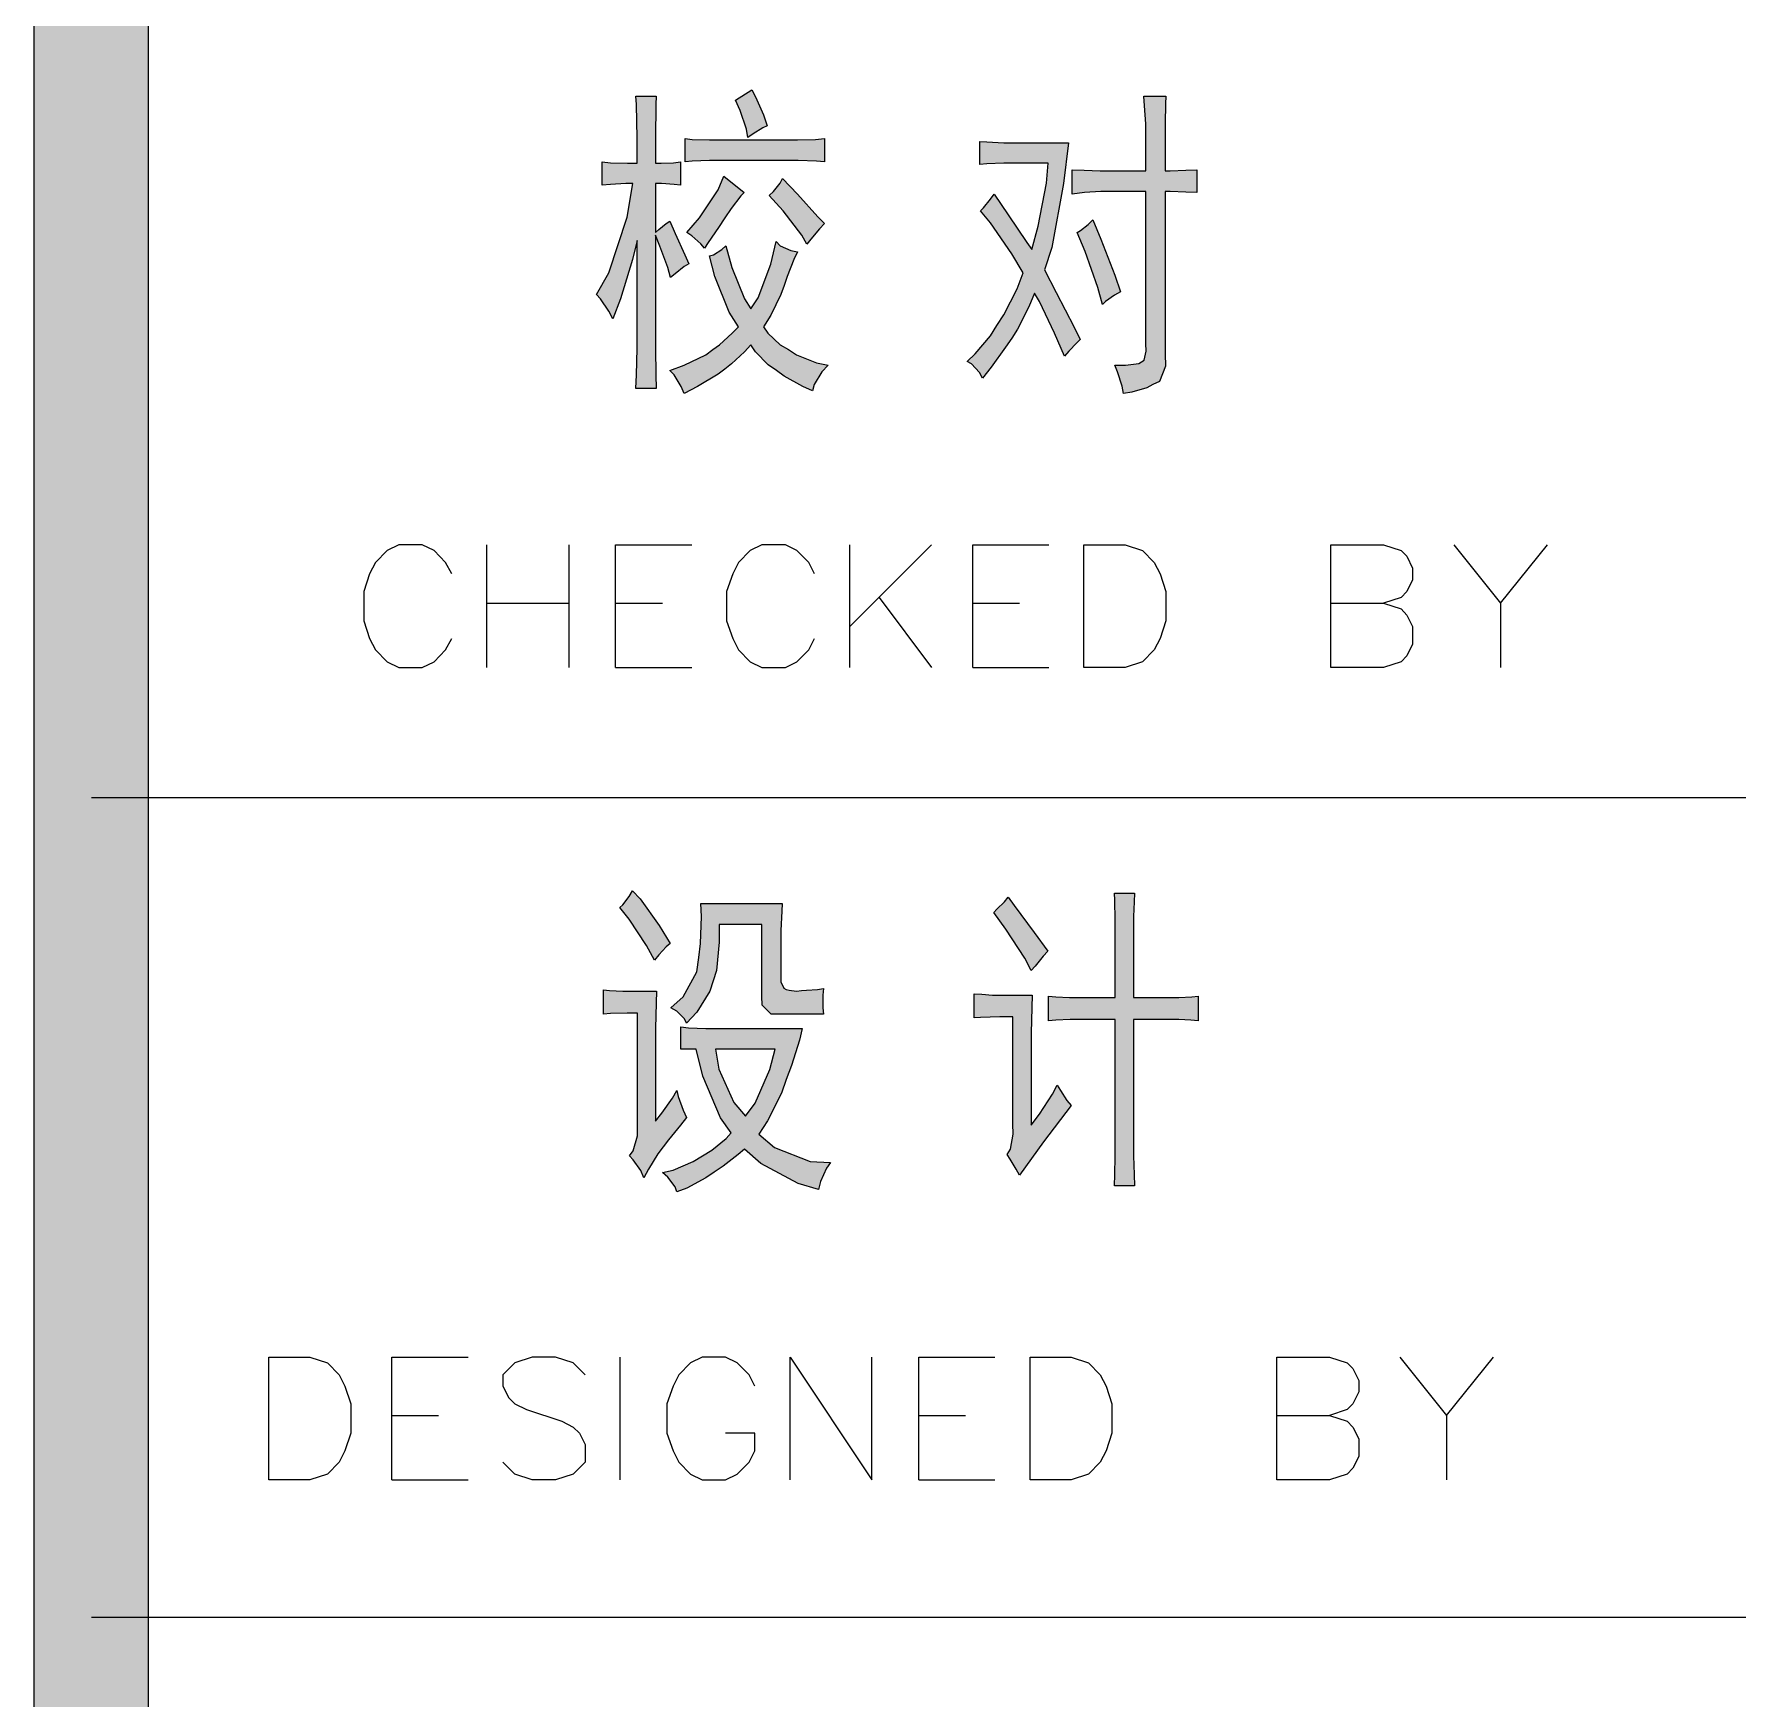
# Model space of a CAD drawing. Header units: millimetres. Extents: x 210 to 63265, y -7201 to 22496.
# Drawn here: x 60238 to 60983, y -996 to -268 of the extents above; entities that cross this region are included whole.
import ezdxf

# ---------------------------------------------------------------- set-up
doc = ezdxf.new("R2010")
doc.units = ezdxf.units.MM

msp = doc.modelspace()

# ---------------------------------------------------------------- hatches: boundary and pattern name
h = msp.add_hatch(color=0)
h.dxf.hatch_style = 2
h.paths.add_polyline_path([(60288.06, -6701.34), (60238.15, -6701.34), (60238.15, 21996.03), (60288.06, 21996.03)])
h = msp.add_hatch(color=0)
h.dxf.hatch_style = 2
h.paths.add_polyline_path([(60501.84, -324.15), (60501.84, -313.23), (60501.66, -298.56), (60501.3, -294.81), (60510.25, -294.81), (60510.07, -298.56), (60509.89, -313.23), (60509.89, -324.15), (60512.39, -324.15), (60517.76, -323.97), (60520.8, -323.61), (60520.8, -333.81), (60518.12, -333.45), (60512.57, -333.09), (60509.89, -333.09), (60509.89, -354.56), (60511.32, -353.13), (60514.54, -350.62), (60516.15, -349.55), (60518.48, -354.92), (60522.77, -364.22), (60524.56, -368.15), (60522.41, -369.41), (60518.48, -372.63), (60516.51, -374.24), (60515.26, -369.76), (60511.86, -360.46), (60509.89, -355.63), (60509.89, -399.64), (60509.89, -405.18), (60510.07, -416.81), (60510.25, -422.72), (60501.3, -422.72), (60501.66, -416.81), (60501.84, -405.18), (60501.84, -399.64), (60501.84, -357.96), (60499.87, -366.36), (60494.68, -383.54), (60491.28, -392.3), (60489.5, -388.9), (60485.92, -383.54), (60484.13, -381.57), (60489.5, -372.09), (60497.55, -347.76), (60500.05, -333.09), (60497.01, -333.09), (60490.21, -333.45), (60486.63, -333.81), (60486.63, -323.61), (60490.21, -323.97), (60497.72, -324.15)])
h = msp.add_hatch(color=0)
h.dxf.hatch_style = 2
h.paths.add_polyline_path([(60552.11, -292.12), (60553.72, -295.16), (60557.12, -303.04), (60558.73, -307.87), (60556.94, -308.76), (60552.65, -311.27), (60550.32, -312.88), (60549.78, -309.3), (60546.92, -301.07), (60544.95, -296.6)])
h = msp.add_hatch(color=0)
h.dxf.hatch_style = 2
h.paths.add_polyline_path([(60692.18, -327.01), (60697.37, -327.19), (60704.35, -327.54), (60706.14, -327.54), (60724.38, -327.54), (60724.38, -310.73), (60724.38, -306.97), (60723.85, -299.1), (60723.49, -294.81), (60733.15, -294.81), (60732.97, -298.21), (60732.79, -306.79), (60732.79, -311.8), (60732.79, -327.54), (60734.94, -327.54), (60741.91, -327.19), (60746.74, -327.01), (60746.74, -337.03), (60741.91, -336.85), (60734.94, -336.49), (60732.79, -336.49), (60732.79, -407.51), (60732.97, -412.88), (60730.29, -419.67), (60727.42, -420.93), (60724.74, -422.36), (60718.3, -424.33), (60714.54, -424.86), (60714.01, -421.64), (60712.04, -415.38), (60710.79, -412.52), (60715.44, -412.52), (60721.34, -411.8), (60722.42, -411.09), (60723.67, -410.37), (60724.56, -406.44), (60724.38, -403.04), (60724.38, -336.49), (60706.67, -336.49), (60704.7, -336.49), (60697.55, -337.03), (60692.18, -337.74)])
h = msp.add_hatch(color=0)
h.dxf.hatch_style = 2
h.paths.add_polyline_path([(60567.67, -313.95), (60571.97, -313.95), (60579.84, -313.77), (60583.77, -313.41), (60583.77, -323.61), (60580.37, -323.25), (60572.32, -323.07), (60567.67, -323.07), (60537.62, -323.07), (60533.5, -323.07), (60525.99, -323.25), (60522.95, -323.61), (60522.95, -313.41), (60525.99, -313.77), (60533.5, -313.95), (60537.62, -313.95)])
h = msp.add_hatch(color=0)
h.dxf.hatch_style = 2
h.paths.add_polyline_path([(60651.75, -314.66), (60654.79, -314.84), (60662.31, -315.2), (60666.42, -315.2), (60690.57, -315.2), (60688.43, -333.09), (60683.24, -361), (60680.02, -370.84), (60685.21, -380.68), (60693.08, -395.88), (60695.58, -401.25), (60694.15, -402.68), (60690.75, -406.44), (60688.78, -408.58), (60684.49, -398.57), (60677.87, -384.61), (60675.72, -381.03), (60673.22, -386.94), (60668.21, -396.78), (60665.71, -400.71), (60663.02, -404.65), (60656.76, -413.41), (60653, -418.24), (60651.57, -415.74), (60648.17, -411.98), (60646.21, -410.91), (60649.78, -407.51), (60656.4, -399.64), (60659.27, -395.17), (60662.31, -390.51), (60668.03, -379.07), (60670.71, -372.09), (60665.71, -363.86), (60656.4, -350.26), (60652.11, -345.08), (60653.36, -343.64), (60656.4, -339.89), (60658.01, -337.74), (60664.1, -346.69), (60672.32, -358.85), (60674.47, -361.89), (60677.33, -351.7), (60680.91, -332.91), (60681.63, -324.15), (60666.42, -324.15), (60662.31, -324.15), (60654.79, -324.5), (60651.75, -324.68)])
h = msp.add_hatch(color=0)
h.dxf.hatch_style = 2
h.paths.add_polyline_path([(60548.71, -337.03), (60547.28, -338.46), (60542.99, -344), (60540.3, -348.12), (60537.44, -352.23), (60532.97, -358.85), (60531.36, -361.36), (60529.75, -359.39), (60525.81, -355.99), (60523.66, -354.56), (60529.21, -348.12), (60537.26, -335.77), (60539.76, -329.87)])
h = msp.add_hatch(color=0)
h.dxf.hatch_style = 2
h.paths.add_polyline_path([(60565.53, -330.94), (60571.97, -337.74), (60580.91, -347.58), (60583.77, -350.62), (60581.63, -352.95), (60577.87, -357.42), (60576.08, -359.57), (60573.93, -355.63), (60565.7, -345.08), (60559.62, -338.28), (60561.59, -336.49), (60564.45, -332.91)])
h = msp.add_hatch(color=0)
h.dxf.hatch_style = 2
h.paths.add_polyline_path([(60701.13, -349.01), (60704.7, -357.42), (60710.79, -373.16), (60713.29, -380.5), (60710.61, -381.93), (60706.67, -384.61), (60705.42, -386.04), (60703.45, -378.53), (60697.91, -362.79), (60694.33, -354.56), (60695.76, -353.66), (60699.16, -350.98)])
h = msp.add_hatch(color=0)
h.dxf.hatch_style = 2
h.paths.add_polyline_path([(60540.66, -360.28), (60543.34, -369.76), (60548.89, -383.54), (60551.57, -387.83), (60554.79, -383), (60560.34, -368.33), (60562.66, -358.49), (60564.45, -360.28), (60569.1, -362.43), (60571.97, -362.97), (60570.36, -366.36), (60567.49, -373.7), (60566.24, -377.63), (60564.81, -381.57), (60560.34, -390.69), (60557.12, -395.7), (60559.09, -398.57), (60564.45, -403.57), (60568.03, -405.72), (60571.61, -408.05), (60580.37, -411.45), (60585.38, -412.52), (60582.7, -415.38), (60579.3, -420.93), (60578.58, -423.79), (60574.29, -421.82), (60566.24, -417.35), (60562.84, -414.84), (60559.26, -412.34), (60553.72, -406.62), (60551.57, -403.57), (60548.89, -406.62), (60543.16, -411.98), (60540.3, -414.31), (60537.26, -416.45), (60528.32, -421.82), (60522.41, -424.86), (60521.16, -421.82), (60518.12, -416.81), (60516.15, -414.84), (60522.41, -412.52), (60531.89, -408.05), (60534.93, -405.72), (60537.98, -403.57), (60543.52, -398.57), (60546.21, -395.7), (60542.09, -389.26), (60535.83, -373.7), (60533.5, -364.75), (60535.29, -364.22), (60538.87, -361.89)])
h = msp.add_hatch(color=0)
h.dxf.hatch_style = 2
h.paths.add_polyline_path([(60499.87, -642.4), (60503.27, -645.97), (60511.5, -657.6), (60516.33, -665.47), (60514.54, -666.91), (60511.32, -670.48), (60509.53, -672.81), (60505.95, -666.37), (60498.44, -654.74), (60494.33, -649.73), (60495.58, -648.48), (60498.44, -644.9)])
h = msp.add_hatch(color=0)
h.dxf.hatch_style = 2
h.paths.add_polyline_path([(60564.09, -696.42), (60560.52, -696.42), (60556.58, -692.49), (60556.4, -688.55), (60556.4, -657.07), (60537.8, -657.07), (60537.8, -664.94), (60536.54, -677.28), (60535.11, -681.75), (60533.68, -686.23), (60527.96, -695.53), (60523.49, -700.36), (60522.59, -698.39), (60519.19, -694.99), (60516.69, -693.56), (60522.05, -688.73), (60527.96, -677.82), (60528.85, -671.56), (60529.57, -665.47), (60530.1, -653.67), (60529.75, -647.94), (60565.35, -647.94), (60565.17, -651.34), (60564.81, -659.75), (60564.81, -664.94), (60564.81, -680.14), (60564.81, -682.29), (60566.06, -684.97), (60567.14, -685.51), (60568.39, -685.87), (60571.61, -686.23), (60573.75, -686.05), (60575.9, -685.87), (60580.73, -685.51), (60583.41, -685.15), (60583.06, -688.01), (60583.06, -693.56), (60583.41, -696.42)])
h = msp.add_hatch(color=0)
h.dxf.hatch_style = 2
h.paths.add_polyline_path([(60664.1, -645.26), (60666.78, -648.84), (60675.55, -660.64), (60681.45, -668.87), (60679.48, -671.02), (60675.9, -675.31), (60674.29, -677.28), (60671.43, -671.91), (60663.2, -659.21), (60657.83, -651.88), (60659.27, -650.45), (60662.49, -647.23)])
h = msp.add_hatch(color=0)
h.dxf.hatch_style = 2
h.paths.add_polyline_path([(60710.97, -689.09), (60710.97, -661), (60710.97, -655.28), (60710.79, -646.51), (60710.61, -643.47), (60719.37, -643.47), (60719.2, -647.23), (60719.02, -653.67), (60719.02, -656.35), (60719.02, -689.09), (60736.37, -689.09), (60738.87, -689.09), (60744.42, -688.73), (60747.28, -688.55), (60747.28, -699.29), (60744.06, -698.93), (60738.87, -698.75), (60736.73, -698.75), (60719.02, -698.75), (60719.02, -754.92), (60719.02, -758.32), (60719.2, -766.55), (60719.37, -771.38), (60710.61, -771.38), (60710.79, -766.55), (60710.97, -758.68), (60710.97, -755.46), (60710.97, -698.75), (60694.51, -698.75), (60691.29, -698.75), (60685.03, -698.93), (60681.81, -699.29), (60681.81, -688.55), (60685.03, -688.73), (60690.93, -689.09), (60693.61, -689.09)])
h = msp.add_hatch(color=0)
h.dxf.hatch_style = 2
h.paths.add_polyline_path([(60510.43, -686.23), (60510.25, -691.41), (60509.89, -702.68), (60509.89, -708.77), (60509.89, -743.11), (60512.75, -739.71), (60517.4, -733.1), (60519.19, -729.7), (60519.91, -732.38), (60522.05, -738.28), (60523.49, -741.5), (60520.8, -744.9), (60515.61, -751.34), (60513.29, -754.38), (60510.96, -757.43), (60506.85, -764.22), (60504.88, -767.98), (60503.45, -764.76), (60500.23, -760.11), (60498.62, -758.32), (60500.23, -756.17), (60502.02, -749.55), (60502.02, -745.44), (60502.02, -695.89), (60497.55, -695.89), (60490.21, -696.06), (60487.17, -696.42), (60487.17, -685.69), (60489.85, -686.05), (60495.58, -686.23), (60498.62, -686.23)])
h = msp.add_hatch(color=0)
h.dxf.hatch_style = 2
h.paths.add_polyline_path([(60674.65, -688.01), (60674.47, -693.38), (60674.29, -704.65), (60674.29, -710.56), (60674.29, -744.9), (60677.87, -740.07), (60683.6, -731.31), (60685.56, -727.37), (60686.99, -729.7), (60689.86, -734.17), (60691.65, -736.32), (60679.66, -752.24), (60676.98, -755.82), (60671.79, -763.15), (60669.1, -766.73), (60667.67, -764.22), (60664.99, -759.75), (60663.74, -757.78), (60665.17, -755.46), (60666.42, -748.84), (60666.24, -744.37), (60666.24, -697.5), (60660.52, -697.5), (60652.11, -697.85), (60649.25, -698.03), (60649.25, -687.48), (60652.65, -687.66), (60657.3, -688.01), (60658.55, -688.01)])
h = msp.add_hatch(color=0)
h.paths.add_polyline_path([(60520.98, -701.97), (60524.38, -702.33), (60531.89, -702.68), (60536.19, -702.68), (60574.11, -702.68), (60572.86, -707.69), (60569.46, -718.78), (60567.14, -724.87), (60564.99, -730.95), (60558.91, -742.94), (60555.15, -748.84), (60561.95, -754.74), (60577.51, -760.82), (60586.46, -761.18), (60584.67, -763.69), (60582.16, -769.59), (60581.27, -772.99), (60572.32, -770.48), (60556.04, -761.72), (60548.89, -755.46), (60546.03, -757.78), (60539.59, -762.79), (60535.65, -765.48), (60531.89, -767.98), (60523.66, -772.45), (60519.19, -774.06), (60518.48, -771.92), (60515.26, -767.62), (60512.93, -765.65), (60517.58, -764.58), (60526.35, -760.82), (60530.46, -758.32), (60534.58, -755.82), (60540.84, -750.81), (60542.99, -748.3), (60538.33, -741.68), (60530.64, -723.44), (60527.78, -711.63), (60520.98, -711.63)])
h.paths.add_polyline_path([(60549.25, -740.97), (60553.54, -735.24), (60559.98, -720.57), (60562.31, -711.63), (60536.19, -711.63), (60537.62, -720.39), (60544.24, -735.06)])

# ---------------------------------------------------------------- linework, layer by layer
at = {"color": 0, "lineweight": 0}
for points in [[(60288.06, -6701.34), (60238.15, -6701.34), (60238.15, 21996.03), (60288.06, 21996.03)], [(60501.84, -324.15), (60501.84, -313.23), (60501.66, -298.56), (60501.3, -294.81), (60510.25, -294.81), (60510.07, -298.56), (60509.89, -313.23), (60509.89, -324.15), (60512.39, -324.15), (60517.76, -323.97), (60520.8, -323.61), (60520.8, -333.81), (60518.12, -333.45), (60512.57, -333.09), (60509.89, -333.09), (60509.89, -354.56), (60511.32, -353.13), (60514.54, -350.62), (60516.15, -349.55), (60518.48, -354.92), (60522.77, -364.22), (60524.56, -368.15), (60522.41, -369.41), (60518.48, -372.63), (60516.51, -374.24), (60515.26, -369.76), (60511.86, -360.46), (60509.89, -355.63), (60509.89, -399.64), (60509.89, -405.18), (60510.07, -416.81), (60510.25, -422.72), (60501.3, -422.72), (60501.66, -416.81), (60501.84, -405.18), (60501.84, -399.64), (60501.84, -357.96), (60499.87, -366.36), (60494.68, -383.54), (60491.28, -392.3), (60489.5, -388.9), (60485.92, -383.54), (60484.13, -381.57), (60489.5, -372.09), (60497.55, -347.76), (60500.05, -333.09), (60497.01, -333.09), (60490.21, -333.45), (60486.63, -333.81), (60486.63, -323.61), (60490.21, -323.97), (60497.72, -324.15)], [(60552.11, -292.12), (60553.72, -295.16), (60557.12, -303.04), (60558.73, -307.87), (60556.94, -308.76), (60552.65, -311.27), (60550.32, -312.88), (60549.78, -309.3), (60546.92, -301.07), (60544.95, -296.6)], [(60692.18, -327.01), (60697.37, -327.19), (60704.35, -327.54), (60706.14, -327.54), (60724.38, -327.54), (60724.38, -310.73), (60724.38, -306.97), (60723.85, -299.1), (60723.49, -294.81), (60733.15, -294.81), (60732.97, -298.21), (60732.79, -306.79), (60732.79, -311.8), (60732.79, -327.54), (60734.94, -327.54), (60741.91, -327.19), (60746.74, -327.01), (60746.74, -337.03), (60741.91, -336.85), (60734.94, -336.49), (60732.79, -336.49), (60732.79, -407.51), (60732.97, -412.88), (60730.29, -419.67), (60727.42, -420.93), (60724.74, -422.36), (60718.3, -424.33), (60714.54, -424.86), (60714.01, -421.64), (60712.04, -415.38), (60710.79, -412.52), (60715.44, -412.52), (60721.34, -411.8), (60722.42, -411.09), (60723.67, -410.37), (60724.56, -406.44), (60724.38, -403.04), (60724.38, -336.49), (60706.67, -336.49), (60704.7, -336.49), (60697.55, -337.03), (60692.18, -337.74)], [(60567.67, -313.95), (60571.97, -313.95), (60579.84, -313.77), (60583.77, -313.41), (60583.77, -323.61), (60580.37, -323.25), (60572.32, -323.07), (60567.67, -323.07), (60537.62, -323.07), (60533.5, -323.07), (60525.99, -323.25), (60522.95, -323.61), (60522.95, -313.41), (60525.99, -313.77), (60533.5, -313.95), (60537.62, -313.95)], [(60651.75, -314.66), (60654.79, -314.84), (60662.31, -315.2), (60666.42, -315.2), (60690.57, -315.2), (60688.43, -333.09), (60683.24, -361), (60680.02, -370.84), (60685.21, -380.68), (60693.08, -395.88), (60695.58, -401.25), (60694.15, -402.68), (60690.75, -406.44), (60688.78, -408.58), (60684.49, -398.57), (60677.87, -384.61), (60675.72, -381.03), (60673.22, -386.94), (60668.21, -396.78), (60665.71, -400.71), (60663.02, -404.65), (60656.76, -413.41), (60653, -418.24), (60651.57, -415.74), (60648.17, -411.98), (60646.21, -410.91), (60649.78, -407.51), (60656.4, -399.64), (60659.27, -395.17), (60662.31, -390.51), (60668.03, -379.07), (60670.71, -372.09), (60665.71, -363.86), (60656.4, -350.26), (60652.11, -345.08), (60653.36, -343.64), (60656.4, -339.89), (60658.01, -337.74), (60664.1, -346.69), (60672.32, -358.85), (60674.47, -361.89), (60677.33, -351.7), (60680.91, -332.91), (60681.63, -324.15), (60666.42, -324.15), (60662.31, -324.15), (60654.79, -324.5), (60651.75, -324.68)], [(60548.71, -337.03), (60547.28, -338.46), (60542.99, -344), (60540.3, -348.12), (60537.44, -352.23), (60532.97, -358.85), (60531.36, -361.36), (60529.75, -359.39), (60525.81, -355.99), (60523.66, -354.56), (60529.21, -348.12), (60537.26, -335.77), (60539.76, -329.87)], [(60565.53, -330.94), (60571.97, -337.74), (60580.91, -347.58), (60583.77, -350.62), (60581.63, -352.95), (60577.87, -357.42), (60576.08, -359.57), (60573.93, -355.63), (60565.7, -345.08), (60559.62, -338.28), (60561.59, -336.49), (60564.45, -332.91)], [(60701.13, -349.01), (60704.7, -357.42), (60710.79, -373.16), (60713.29, -380.5), (60710.61, -381.93), (60706.67, -384.61), (60705.42, -386.04), (60703.45, -378.53), (60697.91, -362.79), (60694.33, -354.56), (60695.76, -353.66), (60699.16, -350.98)], [(60540.66, -360.28), (60543.34, -369.76), (60548.89, -383.54), (60551.57, -387.83), (60554.79, -383), (60560.34, -368.33), (60562.66, -358.49), (60564.45, -360.28), (60569.1, -362.43), (60571.97, -362.97), (60570.36, -366.36), (60567.49, -373.7), (60566.24, -377.63), (60564.81, -381.57), (60560.34, -390.69), (60557.12, -395.7), (60559.09, -398.57), (60564.45, -403.57), (60568.03, -405.72), (60571.61, -408.05), (60580.37, -411.45), (60585.38, -412.52), (60582.7, -415.38), (60579.3, -420.93), (60578.58, -423.79), (60574.29, -421.82), (60566.24, -417.35), (60562.84, -414.84), (60559.26, -412.34), (60553.72, -406.62), (60551.57, -403.57), (60548.89, -406.62), (60543.16, -411.98), (60540.3, -414.31), (60537.26, -416.45), (60528.32, -421.82), (60522.41, -424.86), (60521.16, -421.82), (60518.12, -416.81), (60516.15, -414.84), (60522.41, -412.52), (60531.89, -408.05), (60534.93, -405.72), (60537.98, -403.57), (60543.52, -398.57), (60546.21, -395.7), (60542.09, -389.26), (60535.83, -373.7), (60533.5, -364.75), (60535.29, -364.22), (60538.87, -361.89)], [(60697.19, -544.72), (60697.19, -491.05), (60715.26, -491.05), (60722.95, -493.56), (60727.96, -498.75), (60730.64, -503.75), (60733.15, -511.45), (60733.15, -524.33), (60730.64, -532.02), (60727.96, -537.03), (60722.95, -542.22), (60715.26, -544.72)], [(60499.87, -642.4), (60503.27, -645.97), (60511.5, -657.6), (60516.33, -665.47), (60514.54, -666.91), (60511.32, -670.48), (60509.53, -672.81), (60505.95, -666.37), (60498.44, -654.74), (60494.33, -649.73), (60495.58, -648.48), (60498.44, -644.9)], [(60564.09, -696.42), (60560.52, -696.42), (60556.58, -692.49), (60556.4, -688.55), (60556.4, -657.07), (60537.8, -657.07), (60537.8, -664.94), (60536.54, -677.28), (60535.11, -681.75), (60533.68, -686.23), (60527.96, -695.53), (60523.49, -700.36), (60522.59, -698.39), (60519.19, -694.99), (60516.69, -693.56), (60522.05, -688.73), (60527.96, -677.82), (60528.85, -671.56), (60529.57, -665.47), (60530.1, -653.67), (60529.75, -647.94), (60565.35, -647.94), (60565.17, -651.34), (60564.81, -659.75), (60564.81, -664.94), (60564.81, -680.14), (60564.81, -682.29), (60566.06, -684.97), (60567.14, -685.51), (60568.39, -685.87), (60571.61, -686.23), (60573.75, -686.05), (60575.9, -685.87), (60580.73, -685.51), (60583.41, -685.15), (60583.06, -688.01), (60583.06, -693.56), (60583.41, -696.42)], [(60664.1, -645.26), (60666.78, -648.84), (60675.55, -660.64), (60681.45, -668.87), (60679.48, -671.02), (60675.9, -675.31), (60674.29, -677.28), (60671.43, -671.91), (60663.2, -659.21), (60657.83, -651.88), (60659.27, -650.45), (60662.49, -647.23)], [(60710.97, -689.09), (60710.97, -661), (60710.97, -655.28), (60710.79, -646.51), (60710.61, -643.47), (60719.37, -643.47), (60719.2, -647.23), (60719.02, -653.67), (60719.02, -656.35), (60719.02, -689.09), (60736.37, -689.09), (60738.87, -689.09), (60744.42, -688.73), (60747.28, -688.55), (60747.28, -699.29), (60744.06, -698.93), (60738.87, -698.75), (60736.73, -698.75), (60719.02, -698.75), (60719.02, -754.92), (60719.02, -758.32), (60719.2, -766.55), (60719.37, -771.38), (60710.61, -771.38), (60710.79, -766.55), (60710.97, -758.68), (60710.97, -755.46), (60710.97, -698.75), (60694.51, -698.75), (60691.29, -698.75), (60685.03, -698.93), (60681.81, -699.29), (60681.81, -688.55), (60685.03, -688.73), (60690.93, -689.09), (60693.61, -689.09)], [(60510.43, -686.23), (60510.25, -691.41), (60509.89, -702.68), (60509.89, -708.77), (60509.89, -743.11), (60512.75, -739.71), (60517.4, -733.1), (60519.19, -729.7), (60519.91, -732.38), (60522.05, -738.28), (60523.49, -741.5), (60520.8, -744.9), (60515.61, -751.34), (60513.29, -754.38), (60510.96, -757.43), (60506.85, -764.22), (60504.88, -767.98), (60503.45, -764.76), (60500.23, -760.11), (60498.62, -758.32), (60500.23, -756.17), (60502.02, -749.55), (60502.02, -745.44), (60502.02, -695.89), (60497.55, -695.89), (60490.21, -696.06), (60487.17, -696.42), (60487.17, -685.69), (60489.85, -686.05), (60495.58, -686.23), (60498.62, -686.23)], [(60674.65, -688.01), (60674.47, -693.38), (60674.29, -704.65), (60674.29, -710.56), (60674.29, -744.9), (60677.87, -740.07), (60683.6, -731.31), (60685.56, -727.37), (60686.99, -729.7), (60689.86, -734.17), (60691.65, -736.32), (60679.66, -752.24), (60676.98, -755.82), (60671.79, -763.15), (60669.1, -766.73), (60667.67, -764.22), (60664.99, -759.75), (60663.74, -757.78), (60665.17, -755.46), (60666.42, -748.84), (60666.24, -744.37), (60666.24, -697.5), (60660.52, -697.5), (60652.11, -697.85), (60649.25, -698.03), (60649.25, -687.48), (60652.65, -687.66), (60657.3, -688.01), (60658.55, -688.01)], [(60520.98, -701.97), (60524.38, -702.33), (60531.89, -702.68), (60536.19, -702.68), (60574.11, -702.68), (60572.86, -707.69), (60569.46, -718.78), (60567.14, -724.87), (60564.99, -730.95), (60558.91, -742.94), (60555.15, -748.84), (60561.95, -754.74), (60577.51, -760.82), (60586.46, -761.18), (60584.67, -763.69), (60582.16, -769.59), (60581.27, -772.99), (60572.32, -770.48), (60556.04, -761.72), (60548.89, -755.46), (60546.03, -757.78), (60539.59, -762.79), (60535.65, -765.48), (60531.89, -767.98), (60523.66, -772.45), (60519.19, -774.06), (60518.48, -771.92), (60515.26, -767.62), (60512.93, -765.65), (60517.58, -764.58), (60526.35, -760.82), (60530.46, -758.32), (60534.58, -755.82), (60540.84, -750.81), (60542.99, -748.3), (60538.33, -741.68), (60530.64, -723.44), (60527.78, -711.63), (60520.98, -711.63)], [(60549.25, -740.97), (60553.54, -735.24), (60559.98, -720.57), (60562.31, -711.63), (60536.19, -711.63), (60537.62, -720.39), (60544.24, -735.06)], [(60340.84, -900), (60340.84, -846.34), (60358.72, -846.34), (60366.42, -848.84), (60371.61, -854.03), (60374.11, -859.04), (60376.61, -866.73), (60376.61, -879.61), (60374.11, -887.3), (60371.61, -892.31), (60366.42, -897.5), (60358.72, -900)], [(60673.76, -900), (60673.76, -846.34), (60691.65, -846.34), (60699.34, -848.84), (60704.35, -854.03), (60707.03, -859.04), (60709.53, -866.73), (60709.53, -879.61), (60707.03, -887.3), (60704.35, -892.31), (60699.34, -897.5), (60691.65, -900)]]:
    msp.add_lwpolyline(points, close=True, dxfattribs=at)
for points in [[(60420.8, -503.75), (60418.12, -498.75), (60413.11, -493.56), (60407.92, -491.05), (60397.72, -491.05), (60392.54, -493.56), (60387.53, -498.75), (60384.84, -503.75), (60382.34, -511.45), (60382.34, -524.33), (60384.84, -532.02), (60387.53, -537.03), (60392.54, -542.22), (60397.72, -544.72), (60407.92, -544.72), (60413.11, -542.22), (60418.12, -537.03), (60420.8, -532.02)], [(60436.19, -544.72), (60436.19, -491.05)], [(60471.96, -491.05), (60471.96, -544.72)], [(60492.36, -544.72), (60492.36, -491.05), (60525.81, -491.05)], [(60579.48, -503.75), (60576.97, -498.75), (60571.79, -493.56), (60566.78, -491.05), (60556.4, -491.05), (60551.39, -493.56), (60546.21, -498.75), (60543.7, -503.75), (60541.02, -511.45), (60541.02, -524.33), (60543.7, -532.02), (60546.21, -537.03), (60551.39, -542.22), (60556.4, -544.72), (60566.78, -544.72), (60571.79, -542.22), (60576.97, -537.03), (60579.48, -532.02)], [(60594.86, -544.72), (60594.86, -491.05)], [(60630.64, -491.05), (60594.86, -526.83)], [(60648.71, -544.72), (60648.71, -491.05), (60681.99, -491.05)], [(60805.24, -544.72), (60805.24, -491.05), (60828.32, -491.05), (60836.01, -493.56), (60838.52, -496.06), (60841.02, -501.25), (60841.02, -506.44), (60838.52, -511.45), (60836.01, -514.13), (60828.32, -516.63)], [(60859.09, -491.05), (60879.48, -516.63), (60900.06, -491.05)], [(60607.74, -514.13), (60630.64, -544.72)], [(60436.19, -516.63), (60471.96, -516.63)], [(60492.36, -516.63), (60512.93, -516.63)], [(60648.71, -516.63), (60669.1, -516.63)], [(60805.24, -516.63), (60828.32, -516.63), (60836.01, -519.14), (60838.52, -521.82), (60841.02, -526.83), (60841.02, -534.52), (60838.52, -539.71), (60836.01, -542.22), (60828.32, -544.72), (60805.24, -544.72)], [(60879.48, -516.63), (60879.48, -544.72)], [(60492.36, -544.72), (60525.81, -544.72)], [(60648.71, -544.72), (60681.99, -544.72)], [(60263.2, -601.61), (62765.02, -601.61)], [(60394.68, -900), (60394.68, -846.34), (60427.96, -846.34)], [(60479.12, -854.03), (60473.93, -848.84), (60466.24, -846.34), (60456.04, -846.34), (60448.35, -848.84), (60443.16, -854.03), (60443.16, -859.04), (60445.85, -864.22), (60448.35, -866.73), (60453.54, -869.23), (60468.92, -874.42), (60473.93, -876.93), (60476.62, -879.61), (60479.12, -884.62), (60479.12, -892.31), (60473.93, -897.5), (60466.24, -900), (60456.04, -900), (60448.35, -897.5), (60443.16, -892.31)], [(60494.5, -900), (60494.5, -846.34)], [(60553.36, -859.04), (60550.86, -854.03), (60545.67, -848.84), (60540.48, -846.34), (60530.28, -846.34), (60525.27, -848.84), (60520.09, -854.03), (60517.58, -859.04), (60514.9, -866.73), (60514.9, -879.61), (60517.58, -887.3), (60520.09, -892.31), (60525.27, -897.5), (60530.28, -900), (60540.48, -900), (60545.67, -897.5), (60550.86, -892.31), (60553.36, -887.3), (60553.36, -879.61), (60540.48, -879.61)], [(60568.75, -900), (60568.75, -846.34), (60604.52, -900), (60604.52, -846.34)], [(60625.1, -900), (60625.1, -846.34), (60658.37, -846.34)], [(60781.63, -900), (60781.63, -846.34), (60804.71, -846.34), (60812.4, -848.84), (60814.9, -851.34), (60817.59, -856.53), (60817.59, -861.54), (60814.9, -866.73), (60812.4, -869.23), (60804.71, -871.92)], [(60835.48, -846.34), (60855.87, -871.92), (60876.44, -846.34)], [(60394.68, -871.92), (60415.08, -871.92)], [(60625.1, -871.92), (60645.49, -871.92)], [(60781.63, -871.92), (60804.71, -871.92), (60812.4, -874.42), (60814.9, -876.93), (60817.59, -882.11), (60817.59, -889.81), (60814.9, -894.99), (60812.4, -897.5), (60804.71, -900), (60781.63, -900)], [(60855.87, -871.92), (60855.87, -900)], [(60394.68, -900), (60427.96, -900)], [(60625.1, -900), (60658.37, -900)], [(60263.2, -960.11), (61002.38, -960.11)]]:
    msp.add_lwpolyline(points, dxfattribs=at)

doc.saveas('drawing.dxf')
